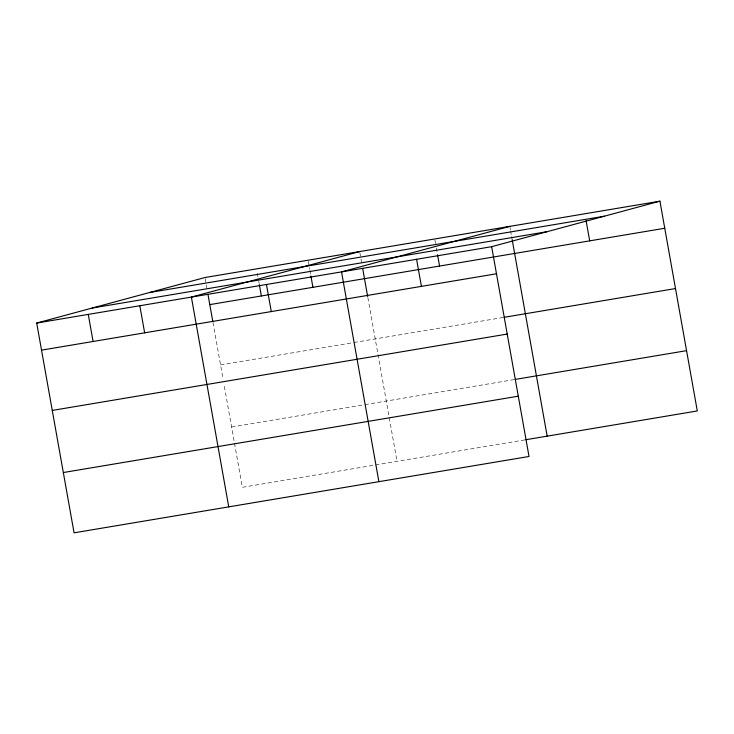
<?xml version="1.0" encoding="UTF-8"?>
<svg xmlns="http://www.w3.org/2000/svg" width="734" height="734" viewBox="0 0 734 734"><rect width="100%" height="100%" fill="white"/><g stroke="black" fill="none" stroke-linecap="round" stroke-linejoin="round"><path stroke-width="0.55" stroke-dasharray="3.67 2.75" d="M220.539 364.908L352.806 342.705M353.926 342.512L502.955 317.501M231.605 427.023L363.871 404.819M364.991 404.636L514.02 379.616M524.755 439.905L242.348 487.312L223.898 383.763M510.002 227.494L510.396 229.751M510.598 230.88L511.405 235.394M511.607 236.522L512.213 239.908M434.932 240.091L435.537 243.477M436.335 247.991L437.345 253.643M359.862 252.698L362.073 265.112M367.872 297.628L397.03 461.347M308.298 261.35L309.711 269.25M309.913 270.378L310.711 274.892M257.34 273.387L257.946 276.773M258.753 281.287L259.148 283.544M205.181 278.654L207.392 291.077M212.979 322.483L223.108 379.322"/><path stroke-width="1.1" d="M659.93 201.171L491.652 246.688L529.021 456.475L74.07 532.829L36.7 323.052L204.979 277.525L659.93 201.171L697.3 410.948L525.874 439.721M359.66 251.569L191.381 297.087L228.751 506.873M509.8 226.366L341.521 271.892L378.891 481.669M149.442 292.554L604.403 216.191M92.227 308.032L547.188 231.669M36.7 323.052L491.652 246.688M209.805 304.619L664.756 228.256M41.526 350.136L496.478 273.773M504.074 317.317L675.5 288.545M52.261 410.425L507.222 334.062M515.14 379.432L686.565 350.659M63.326 472.54L518.287 396.186M586.071 220.539L589.686 240.853M512.213 239.908L547.16 436.143M437.547 254.771L439.556 266.057M416.591 259.295L421.417 286.379M362.679 268.497L367.67 296.518M310.913 276.021L312.923 287.306M266.451 284.489L271.277 311.574M259.35 284.673L261.359 295.958M207.988 294.462L212.787 321.364M139.827 305.748L144.644 332.832M88.264 314.4L93.09 341.484"/></g></svg>
